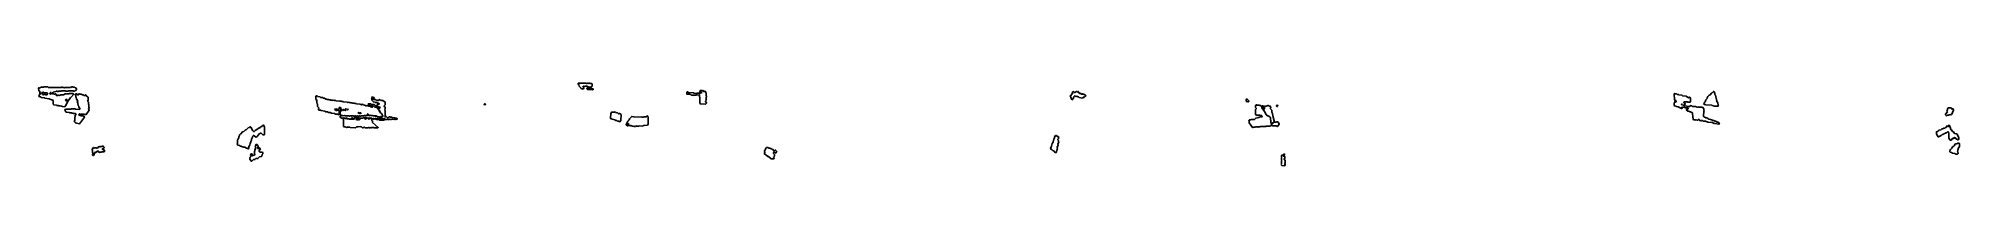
# Model space of a CAD drawing. Header units: millimetres. Extents: x 0 to 8100, y 0 to 349.
import ezdxf

# ---------------------------------------------------------------- set-up
doc = ezdxf.new("R2010")
doc.units = ezdxf.units.MM
doc.layers.add('M', color=7, linetype='Continuous')

msp = doc.modelspace()

# ---------------------------------------------------------------- linework, layer by layer
at = {"layer": 'M'}
for points in [[(93.1, 251.4), (91.9, 252.9), (85.1, 252.9), (84, 254.3), (77.2, 254.3), (76.1, 255.7), (64.8, 257.2), (62, 260.8), (62, 275.1), (59.2, 278.6), (54.7, 278.6), (45.7, 282.9), (26.5, 285.7), (25.4, 287.2), (11.9, 288.6), (9.6, 291.4), (5.1, 291.4), (2.2, 295.1), (7.9, 303.7), (5.6, 308), (7.9, 310.8), (1.1, 317.9), (0, 326.6), (2.9, 330.2), (6.3, 327.4), (9.6, 331.6), (11.9, 331.6), (13, 333.1), (15.3, 331.6), (22, 331.6), (23.2, 333.1), (40.2, 333.1), (42.4, 330.2), (73.9, 330.2), (75, 331.7), (76.2, 330.2), (96.4, 330.2), (97.5, 331.6), (101, 331.6), (102.1, 330.2), (108.9, 330.2), (110, 328.8), (111, 330.2), (132.4, 330.2), (133.6, 331.7), (137, 330.2), (141.5, 333.1), (144.9, 333.1), (146.1, 331.6), (152.8, 331.6), (155.1, 328.8), (157.3, 328.8), (160.2, 325.1), (160.2, 322.2), (156.2, 317.1), (154, 317.1), (152.8, 315.7), (148.2, 315.7), (147.1, 317.1), (131.4, 317.1), (130.2, 315.7), (129.1, 317.1), (126.9, 317.1), (125.8, 315.7), (114.4, 315.7), (113.3, 317.1), (97.6, 317.1), (96.5, 315.7), (85.2, 315.7), (84.1, 314.3), (79.5, 314.3), (78.4, 315.7), (75.1, 315.7), (74, 314.3), (62.7, 311.4), (58.8, 306.5), (61.5, 303.1), (62.6, 304.5), (64.9, 304.5), (67.2, 301.7), (70.5, 304.5), (72.8, 304.5), (75.7, 300.8), (74.6, 299.4), (77.3, 296), (81.8, 298.8), (84.1, 298.8), (87.4, 296), (89.6, 298.8), (93, 298.8), (94.1, 300.2), (105.4, 300.2), (113.3, 304.5), (117.9, 304.5), (120.1, 303.1), (121.2, 304.5), (129.1, 304.5), (130.2, 305.9), (146.1, 305.9), (149, 302.2), (137, 288.6), (135.9, 288.6), (121.9, 270.8), (123, 269.4), (118.5, 262.2), (117.4, 257.9), (111.1, 248.6), (100.9, 250), (99.8, 251.4), (95.3, 251.4), (94.2, 252.8), (93.1, 251.4)], [(2286.1, 329.3), (2286.1, 330.8), (2280.5, 336.5), (2279.1, 342.2), (2274.9, 346.5), (2275.7, 348.8), (2309.1, 348.8), (2310.5, 347.3), (2313.2, 347.3), (2314.5, 348.8), (2317.4, 348.8), (2318.7, 347.4), (2320.1, 348.8), (2324.3, 348.8), (2325.7, 347.3), (2332.7, 347.3), (2334.8, 345.1), (2334.8, 336.5), (2328.5, 332.9), (2320.1, 332.9), (2311.8, 337.1), (2310.4, 335.7), (2309, 337.1), (2303.5, 337.1), (2300.7, 334.2), (2297.9, 337.1), (2294.6, 333.7), (2300.1, 329.4), (2300.1, 327.9), (2296.6, 324.3), (2288.2, 327.2), (2286.1, 329.3)], [(2311, 326.5), (2313.2, 328.8), (2317.4, 328.8), (2318.8, 327.3), (2332.7, 327.3), (2335.4, 324.5), (2336.8, 325.9), (2339, 325.2), (2338.2, 321.4), (2335.4, 322.8), (2334, 321.4), (2315.2, 322.1), (2311, 326.5)], [(31.1, 300.2), (35.5, 300.2), (39.4, 305.1), (36.7, 308.6), (26.6, 308.6), (25.5, 307.1), (19.8, 311.4), (17.6, 311.4), (13.8, 306.5), (16.5, 303.1), (18.7, 303.1), (22.1, 298.8), (25.4, 303.1), (31.1, 300.2)], [(52.4, 303.1), (55.2, 306.5), (52.4, 310), (50.3, 310), (47.6, 306.5), (50.3, 303.1), (52.4, 303.1)], [(153.2, 190.8), (153.2, 205.1), (154.4, 206.6), (154.4, 212.3), (158.8, 218), (156.1, 221.4), (147.1, 221.4), (146, 222.9), (141.5, 222.9), (140.3, 224.3), (131.3, 224.3), (130.2, 225.7), (116.7, 227.2), (111.5, 235.1), (114.4, 238.8), (137, 238.8), (138.1, 240.2), (149.3, 240.2), (150.5, 241.7), (156.2, 238.8), (173, 237.4), (175.7, 240.8), (170.1, 247.9), (170.1, 252.2), (167.9, 255.1), (166.8, 262.2), (165.6, 263.7), (166.7, 266.5), (163.4, 270.8), (165.6, 275.1), (160, 282.2), (158.9, 289.3), (157.7, 290.8), (157.7, 295.1), (154.3, 300.8), (157.2, 304.5), (161.8, 304.5), (166.3, 298.8), (170.8, 304.5), (172, 304.5), (173.1, 303.1), (179.8, 303.1), (185.5, 300.2), (188.9, 300.2), (193.4, 297.3), (195.6, 297.3), (199, 300.2), (204.7, 293.1), (206.9, 293.1), (209.8, 289.4), (209.8, 277.9), (207.5, 273.7), (210.9, 269.4), (210.9, 260.9), (213.2, 258), (213.2, 246.6), (214.3, 245.1), (210.9, 240.8), (214.3, 235.1), (201.3, 217.1), (193.3, 217.1), (192.2, 218.6), (177.6, 218.6), (176.5, 217.1), (173.1, 220), (170.4, 216.5), (173.1, 213.1), (175.3, 214.5), (177.6, 211.6), (187.8, 211.6), (188.9, 210.2), (191.1, 210.2), (194, 205.1), (173.1, 177.1), (160.6, 180), (159.5, 181.4), (156.1, 181.4), (151, 186.5), (153.2, 190.8)], [(116.8, 281.4), (114, 278), (117.9, 273.1), (121.7, 276.5), (117.8, 281.4), (116.8, 281.4)], [(1398.4, 214.3), (1392.9, 212.8), (1389.3, 216.5), (1390.7, 218), (1388.7, 220), (1386.8, 218), (1389.5, 215.1), (1387.4, 212.9), (1380.4, 212.9), (1377.6, 211.4), (1374.8, 212.8), (1370.6, 210), (1369.2, 211.4), (1353.9, 210), (1352.5, 211.4), (1351.2, 210), (1345.6, 210), (1344.2, 211.4), (1342.9, 210), (1337.2, 210), (1334.5, 211.4), (1333.1, 210), (1328.9, 210), (1327.5, 211.4), (1323.4, 211.4), (1320.5, 210), (1319.1, 211.4), (1315, 211.4), (1313.6, 210), (1310.8, 210), (1309.4, 211.4), (1292.7, 211.4), (1291.3, 212.9), (1283, 211.4), (1281.6, 212.9), (1277.4, 212.9), (1272.5, 216.5), (1272.5, 232.3), (1274.6, 234.5), (1278.8, 231.7), (1282.2, 235.1), (1277.4, 238.6), (1274.6, 237.1), (1272.4, 239.4), (1275.2, 243.7), (1271.9, 247.1), (1268.5, 245), (1268.5, 240.8), (1266.4, 238.6), (1260.7, 237.1), (1257.9, 240), (1252.4, 238.6), (1251, 240), (1249.1, 238), (1255.2, 233.1), (1257.9, 233.1), (1262.1, 235.9), (1268.5, 232.3), (1268.5, 217.9), (1266.3, 215.7), (1260.7, 218.6), (1252.4, 218.6), (1248.2, 221.4), (1235.7, 222.9), (1230.1, 225.7), (1223.2, 225.7), (1219, 228.6), (1212, 228.6), (1207.9, 231.4), (1192.5, 232.9), (1189.8, 235.7), (1182.8, 235.7), (1180.7, 237.9), (1180.7, 240.9), (1183.4, 243.7), (1176.5, 250.8), (1176.5, 262.2), (1173.7, 265.1), (1173.7, 275.1), (1175, 276.5), (1169.5, 280.8), (1169.5, 293.7), (1171.7, 295.9), (1174.5, 295.9), (1177.3, 293.1), (1187.1, 291.6), (1189.8, 288.8), (1198.2, 288.8), (1202.4, 285.9), (1206.5, 285.9), (1212.1, 281.6), (1214.9, 281.6), (1216.3, 280.2), (1223.2, 280.2), (1224.6, 278.8), (1230.2, 278.8), (1231.6, 277.3), (1238.5, 277.3), (1239.9, 275.9), (1245.5, 277.4), (1246.9, 275.9), (1253.8, 275.9), (1255.2, 274.5), (1269.1, 273.1), (1270.5, 271.7), (1271.8, 273.1), (1277.5, 273.1), (1278.9, 271.6), (1284.4, 271.6), (1285.8, 270.2), (1301.1, 268.8), (1302.5, 267.4), (1308.1, 268.8), (1309.5, 267.3), (1315, 267.3), (1316.4, 265.9), (1323.4, 265.9), (1324.8, 264.5), (1333.1, 264.5), (1334.5, 263.1), (1337.2, 263.1), (1338.6, 264.5), (1341.5, 261.6), (1355.4, 260.2), (1356.7, 258.8), (1359.5, 260.2), (1363.7, 257.4), (1367.9, 260.2), (1372.1, 255.9), (1376.2, 255.9), (1380.4, 253.1), (1384.6, 254.5), (1386, 253.1), (1388.7, 254.5), (1392.9, 251.6), (1395.6, 253), (1397.6, 255.1), (1390.7, 259.4), (1392.9, 263.1), (1394.3, 261.6), (1399.9, 261.6), (1404, 258.8), (1413.8, 258.8), (1421.6, 253.7), (1417.4, 249.4), (1419.4, 247.3), (1426.3, 245.9), (1436.8, 235.1), (1436.8, 232.3), (1442.3, 223.7), (1449.3, 216.6), (1449.3, 213.7), (1452.1, 210.8), (1449.9, 207.1), (1448.5, 208.5), (1447.2, 207.1), (1444.3, 207.1), (1443, 208.5), (1440.2, 205.7), (1429, 207.2), (1423.5, 211.4), (1409.5, 211.4), (1408.1, 212.9), (1399.8, 212.9), (1398.4, 214.3)], [(1447.1, 198.6), (1445.7, 200), (1443, 200), (1441.6, 198.6), (1438.8, 198.6), (1436, 200), (1434.7, 198.6), (1430.4, 198.6), (1427.7, 200), (1426.3, 198.6), (1423.5, 198.6), (1420.7, 200), (1419.4, 198.6), (1415.1, 198.6), (1413.7, 200), (1411, 200), (1408.2, 197.1), (1402.6, 202.8), (1399.9, 201.4), (1395.6, 201.4), (1394.3, 202.8), (1392.9, 201.4), (1387.3, 201.4), (1385.9, 202.8), (1384.5, 201.4), (1381.7, 204.3), (1379, 202.9), (1372.1, 202.9), (1370.6, 201.4), (1369.2, 202.8), (1367.9, 201.4), (1352.5, 201.4), (1351.1, 202.9), (1347, 202.9), (1344.2, 201.4), (1342.8, 202.9), (1331.7, 202.9), (1326.1, 197.1), (1323.9, 199.4), (1325.3, 200.8), (1323.3, 202.8), (1316.4, 197.1), (1310.8, 197.1), (1309.4, 198.6), (1303.8, 198.6), (1301, 201.4), (1298.3, 201.4), (1296.9, 202.8), (1294.2, 200), (1287.2, 202.9), (1278.8, 201.4), (1272.5, 205), (1272.5, 209.4), (1277.4, 213.1), (1281.7, 213.1), (1283, 211.6), (1291.4, 213.1), (1292.8, 211.6), (1309.5, 211.6), (1310.9, 210.2), (1313.6, 210.2), (1314.9, 211.6), (1319.2, 211.6), (1320.6, 210.2), (1327.5, 211.6), (1328.9, 210.2), (1333.1, 210.2), (1335.9, 211.7), (1337.3, 210.2), (1342.8, 210.2), (1344.2, 211.7), (1345.6, 210.2), (1351.1, 210.2), (1352.5, 211.7), (1354, 210.2), (1359.5, 210.2), (1360.9, 211.7), (1362.3, 210.2), (1363.6, 211.6), (1369.3, 211.6), (1370.6, 210.2), (1374.8, 213.1), (1378.9, 211.6), (1380.3, 213.1), (1387.3, 213.1), (1388.7, 214.5), (1391.5, 214.5), (1394.3, 211.7), (1398.5, 214.5), (1399.9, 213.1), (1408.2, 213.1), (1409.6, 211.6), (1418, 211.6), (1420.7, 208.8), (1426.3, 210.2), (1429.1, 207.3), (1437.4, 207.3), (1438.8, 205.9), (1447.1, 207.3), (1448.5, 208.8), (1449.9, 207.4), (1451.9, 209.4), (1451.9, 212.2), (1449.1, 215), (1447.7, 219.3), (1442.2, 225), (1436.6, 235), (1432.4, 239.4), (1434.6, 243.1), (1438.7, 243.1), (1440.7, 245.1), (1437.4, 248.6), (1430.4, 248.6), (1424, 252.2), (1429.6, 256.6), (1428.2, 259.4), (1430.4, 261.7), (1434.6, 258.8), (1436.6, 262.2), (1434.6, 264.3), (1431.8, 262.8), (1426.2, 267.1), (1420.7, 267.1), (1419.3, 268.6), (1412.3, 270), (1406, 277.9), (1406, 280.8), (1404.6, 282.2), (1407.4, 285.1), (1404.6, 288), (1406.8, 290.2), (1412.4, 290.2), (1416, 285.1), (1413.8, 282.8), (1412.4, 284.2), (1410.4, 282.2), (1412.4, 280.2), (1415.2, 281.7), (1418, 278.8), (1420.7, 278.8), (1422.1, 280.2), (1426.3, 275.9), (1429, 275.9), (1430.4, 277.4), (1433.2, 275.9), (1438.8, 280.2), (1444.4, 274.5), (1447.1, 277.4), (1448.6, 275.9), (1452.7, 275.9), (1461.8, 269.4), (1461.8, 257.9), (1456.3, 252.3), (1461.8, 248), (1461.8, 239.3), (1459.1, 236.5), (1461.8, 233.7), (1461.8, 208), (1463.8, 206), (1466.6, 208.8), (1472.2, 203.1), (1476.3, 204.5), (1479.1, 207.3), (1482, 207.3), (1483.3, 205.9), (1490.3, 205.9), (1491.7, 204.5), (1501.4, 203.1), (1502.8, 201.6), (1508.4, 201.6), (1513.4, 198), (1511.1, 195.7), (1507, 197.1), (1504.2, 194.2), (1501.3, 197.1), (1498.6, 197.1), (1497.2, 195.7), (1491.7, 197.1), (1488.9, 195.7), (1486.1, 197.1), (1484.7, 195.7), (1480.5, 195.7), (1479.1, 197.1), (1477.8, 195.7), (1473.5, 195.7), (1472.2, 197.1), (1470.8, 195.7), (1463.8, 195.7), (1458.3, 200), (1456.9, 198.6), (1449.9, 200), (1447.1, 198.6)], [(1408.1, 247.3), (1411.5, 250.8), (1409.6, 252.8), (1408.2, 251.4), (1406.8, 252.9), (1401.2, 252.9), (1399.8, 254.2), (1397.9, 252.2), (1401.3, 248.8), (1404.1, 248.8), (1405.4, 247.3), (1408.1, 247.3)], [(1880.4, 261.6), (1883.3, 261.6), (1885.4, 259.4), (1883.2, 257.1), (1878.2, 259.4), (1880.4, 261.6)], [(2788.7, 263.6), (2788.7, 289.3), (2787.4, 290.8), (2787.4, 297.9), (2785.4, 300), (2774.6, 298.6), (2773.3, 300), (2772, 298.6), (2763.8, 297.1), (2762.4, 298.6), (2752.9, 298.6), (2750.2, 301.4), (2747.5, 301.4), (2746.2, 302.9), (2742.2, 302.9), (2740.8, 301.4), (2739.4, 302.9), (2736.8, 302.9), (2735.4, 301.4), (2733.3, 303.6), (2733.3, 310.9), (2736.8, 313.1), (2740.9, 310.2), (2762.5, 308.8), (2766.5, 305.9), (2775.9, 305.9), (2777.3, 307.4), (2780, 305.9), (2781.3, 307.3), (2784.1, 307.3), (2788.1, 304.5), (2790.1, 306.6), (2788.7, 313.7), (2790, 315.1), (2788.7, 316.5), (2790.8, 318.8), (2797.6, 318.8), (2800.3, 317.4), (2801.7, 318.8), (2805.7, 313.1), (2809.8, 315.9), (2813.2, 312.3), (2813.2, 309.4), (2814.6, 308), (2814.6, 296.6), (2817.3, 293.7), (2817.3, 290.8), (2814.6, 287.9), (2814.6, 283.7), (2816, 282.3), (2813.3, 276.6), (2814.6, 275.1), (2811.9, 272.2), (2817.3, 266.6), (2817.3, 265.1), (2812.5, 260), (2790.8, 261.4), (2788.7, 263.6)], [(2796.8, 309.4), (2793.5, 312.8), (2791.7, 310.8), (2794.9, 307.4), (2796.8, 309.4)], [(4352.3, 285.1), (4353.5, 288), (4350, 293.7), (4360.4, 305.1), (4358.1, 309.4), (4363.4, 314.5), (4369.1, 308.8), (4372.5, 313.1), (4374.8, 313.1), (4376, 314.5), (4378.4, 314.5), (4381.8, 311.7), (4384.1, 314.5), (4387.1, 310.8), (4385.9, 309.4), (4388.7, 305.9), (4392.1, 305.9), (4393.3, 307.4), (4396.8, 303.1), (4401.3, 303.1), (4402.5, 304.5), (4403.7, 303.1), (4408.3, 303.1), (4410.6, 300.2), (4412.9, 300.2), (4415.9, 296.5), (4412.9, 292.9), (4410.6, 292.9), (4406, 287.1), (4403.7, 288.6), (4400.2, 285.7), (4387.5, 288.6), (4385.2, 291.4), (4382.9, 291.4), (4381.7, 292.9), (4376, 292.9), (4374.9, 294.3), (4372.6, 292.8), (4369.2, 295.7), (4365.2, 290.8), (4362.9, 283.6), (4358.8, 278.5), (4352.3, 285.1)], [(5092.1, 273.6), (5092.1, 279.4), (5095.2, 283.1), (5104.2, 273.7), (5101.1, 269.9), (5098.7, 272.8), (5096.4, 270), (5092.1, 273.6)], [(5104, 180.8), (5104, 187.9), (5102.8, 190.8), (5105.9, 194.5), (5111.8, 194.5), (5113, 195.9), (5127.3, 195.9), (5132.1, 201.6), (5140.4, 203.1), (5141.6, 204.5), (5146.4, 204.5), (5147.6, 205.9), (5150, 205.9), (5152.4, 208.8), (5154.8, 206), (5156, 207.4), (5157.1, 206), (5160, 209.4), (5157.1, 212.8), (5156, 211.4), (5154.7, 212.8), (5152.4, 211.4), (5150, 214.3), (5138.1, 214.3), (5135.7, 212.8), (5131.4, 217.9), (5131.4, 238), (5135, 242.2), (5131.4, 246.5), (5131.4, 253.7), (5134.5, 257.3), (5136.9, 257.3), (5138.1, 255.9), (5147.7, 255.9), (5148.9, 254.5), (5153.6, 254.5), (5159.1, 246.5), (5157.9, 245.1), (5169.8, 229.4), (5173.3, 220.9), (5181, 211.6), (5184.6, 211.6), (5191.8, 207.3), (5194.8, 203.7), (5196, 182.3), (5200.1, 176), (5204.8, 181.6), (5209.6, 184.5), (5219.1, 184.5), (5220.3, 185.9), (5225.1, 185.9), (5231.7, 176.6), (5231.7, 175.1), (5223.9, 165.7), (5219.1, 168.6), (5203.6, 168.6), (5198.9, 172.8), (5194.1, 167.1), (5188.1, 167.1), (5186.9, 168.5), (5185.8, 167.1), (5176.3, 167.1), (5175, 165.7), (5172.7, 167.1), (5171.5, 165.7), (5160.7, 165.7), (5159.5, 167.1), (5158.4, 165.7), (5151.2, 165.7), (5150, 164.3), (5142.9, 164.3), (5141.7, 162.8), (5139.2, 164.3), (5131, 164.3), (5129.8, 162.9), (5122.6, 162.9), (5121.4, 161.4), (5118.4, 162.2), (5104, 180.8)], [(5195.8, 182.2), (5194.6, 203.6), (5191.6, 207.2), (5184.5, 211.4), (5180.9, 211.4), (5173.1, 220.8), (5172, 225.1), (5164.8, 236.5), (5169.6, 242.3), (5169.6, 243.6), (5166.7, 247.1), (5163.1, 244.3), (5159.5, 247.2), (5156.4, 250.8), (5159.5, 254.5), (5160.8, 253.1), (5163.2, 253.1), (5166.7, 248.8), (5170.2, 253.1), (5173.9, 250.2), (5183.3, 254.5), (5185.8, 254.5), (5188.2, 251.6), (5190.5, 251.6), (5191.7, 253.1), (5194.8, 249.4), (5196, 245.1), (5193.6, 242.2), (5199.6, 235.1), (5200.8, 226.6), (5203.1, 220.8), (5203.1, 216.6), (5204.3, 215.1), (5204.3, 210.9), (5205.5, 209.4), (5205.5, 205.1), (5210.3, 189.4), (5210.3, 186.5), (5206.1, 181.5), (5200, 177.1), (5195.8, 182.2)], [(5222.7, 257.4), (5225.8, 253.7), (5222.7, 250), (5218.4, 253.7), (5222.7, 257.4)], [(7064.7, 178.6), (7056.4, 182.9), (7038.6, 184.3), (7029, 188.6), (7018, 188.6), (7015.3, 191.4), (7014, 190), (7011.2, 191.4), (7008.4, 190), (7007.1, 191.4), (7004.3, 190), (7002.1, 192.2), (7003.5, 193.7), (7001.6, 195.7), (6998.9, 195.7), (6994.7, 191.4), (6992, 194.3), (6986.5, 192.8), (6985.1, 194.3), (6978.2, 194.3), (6976.1, 196.5), (6976.1, 202.2), (6974.8, 203.6), (6973.4, 223.6), (6965.9, 228.6), (6961.8, 228.6), (6957.7, 231.4), (6953.6, 231.4), (6947.3, 236.5), (6950.8, 240.2), (6953.6, 238.8), (6955.5, 240.8), (6953.6, 244.3), (6942.6, 244.3), (6941.2, 245.7), (6931.6, 247.2), (6930.3, 248.5), (6928.4, 246.5), (6931.1, 243.7), (6927.6, 241.4), (6913.8, 248.6), (6905.6, 250), (6902.9, 252.8), (6900.1, 251.4), (6896.6, 255.1), (6896.6, 266.6), (6900.1, 270.2), (6902.9, 268.8), (6904.8, 270.8), (6903.5, 272.2), (6903.5, 275.1), (6898, 279.3), (6896.6, 303.7), (6898.8, 306), (6900.2, 304.5), (6905.7, 304.5), (6908.4, 301.6), (6915.3, 301.6), (6916.6, 300.2), (6929, 298.8), (6931.7, 295.9), (6946.8, 294.5), (6956.4, 287.4), (6961.9, 290.2), (6965.4, 286.6), (6965.4, 270.8), (6963.3, 268.6), (6953.6, 268.6), (6952.2, 270), (6941.2, 270), (6939.9, 271.4), (6936.6, 266.5), (6939.9, 263.1), (6941.3, 264.5), (6943.5, 262.2), (6935.2, 255.1), (6937.2, 253.1), (6949.5, 251.6), (6950.9, 250.2), (6960.4, 250.2), (6966, 254.5), (6967.4, 253.1), (6971.5, 253.1), (6974.2, 250.2), (6986.5, 250.2), (6993.4, 247.4), (6998.9, 248.8), (7000.3, 247.3), (7015.4, 247.3), (7021.6, 240.9), (7021.6, 236.5), (7020.2, 235.1), (7023, 232.3), (7021.6, 229.4), (7020.2, 210.8), (7018.9, 209.4), (7022.2, 205.9), (7026.3, 205.9), (7030.4, 203.1), (7034.5, 203.1), (7042.8, 197.3), (7049.6, 195.9), (7051, 194.5), (7055.1, 194.5), (7059.2, 191.6), (7063.3, 191.6), (7067.4, 188.8), (7071.6, 188.8), (7077, 184.5), (7079.8, 184.5), (7087.4, 179.4), (7085.3, 175.7), (7068.7, 178.6), (7067.4, 180), (7064.7, 178.6)], [(6899.4, 275.1), (6901.5, 277.4), (6905.1, 270.8), (6902.9, 268.5), (6899.4, 272.2), (6899.4, 275.1)], [(6930.9, 259.4), (6928.9, 261.4), (6927, 259.4), (6928.9, 257.4), (6930.9, 259.4)], [(7055, 255.7), (7030.3, 257.1), (7029, 258.6), (7023.5, 258.6), (7021.4, 260.8), (7022.8, 266.6), (7026.9, 270.9), (7029.6, 278), (7035.1, 283.7), (7035.1, 286.6), (7037.8, 292.3), (7044, 298.8), (7048.2, 300.2), (7053.6, 307.3), (7055, 307.3), (7061.9, 314.5), (7065.4, 312.3), (7068.2, 305.1), (7068.2, 300.9), (7070.9, 298), (7073.7, 283.7), (7075, 282.3), (7075, 278), (7076.5, 276.5), (7075.1, 275.1), (7080.5, 266.6), (7081.9, 256.6), (7083.3, 255.1), (7081.2, 251.4), (7066.7, 252.1), (7056.4, 254.3), (7055, 255.7)], [(8042.6, 212.2), (8040.7, 215.1), (8040.7, 218), (8048.3, 228), (8046.4, 230.8), (8049.2, 236.5), (8048.3, 239.4), (8050.7, 243), (8052.6, 244.5), (8064.1, 244.5), (8067.8, 238.8), (8070.7, 241.7), (8074.1, 236.6), (8074.1, 233.6), (8069.3, 226.5), (8069.3, 223.6), (8065.1, 217.2), (8063.1, 215.7), (8061.2, 217.1), (8060.3, 215.7), (8055.6, 215.7), (8054.6, 214.3), (8049.9, 214.3), (8048, 211.4), (8042.6, 212.2)], [(876.8, 74.3), (870.5, 78.6), (864.1, 78.6), (862.8, 80), (859, 80), (855.2, 82.9), (851.4, 82.9), (847.6, 85.7), (841.2, 87.2), (838, 90.8), (839.3, 93.7), (839.3, 108), (841.8, 113.7), (845.6, 118), (845.6, 122.3), (848.2, 128), (848.2, 130.9), (851.4, 134.5), (853.9, 134.5), (860.3, 143), (865.4, 144.5), (874.3, 153.1), (875.6, 151.7), (884.4, 160.2), (889.5, 161.6), (892, 164.5), (894.7, 164.5), (896.6, 162.3), (903, 149.4), (907.4, 144.5), (909.8, 144.5), (913.6, 148.7), (917.4, 151.6), (920, 151.6), (927.6, 158.8), (931.4, 158.8), (935.2, 163), (941.5, 165.9), (945.3, 170.2), (949.3, 171.7), (952.5, 165.1), (952.5, 138), (953.8, 136.6), (953.8, 132.2), (951.8, 130), (946.6, 130), (939, 137.1), (936.5, 137.1), (932.7, 134.3), (930.2, 134.3), (922.6, 124.3), (918.7, 121.4), (906.1, 128.5), (903, 123.6), (903, 120.8), (900.4, 115), (897.9, 112.2), (897.9, 107.9), (895.4, 102.2), (895.4, 99.4), (892.8, 95.1), (891.5, 86.5), (887.7, 80.8), (886.5, 73.6), (884.5, 71.4), (880.6, 74.3), (876.8, 74.3)], [(1286.4, 195.1), (1283.6, 197.9), (1283.6, 200.9), (1287.2, 203.1), (1292.8, 200.2), (1298.3, 200.2), (1299.7, 198.8), (1309.5, 198.8), (1310.9, 197.3), (1328.9, 197.3), (1330.3, 196), (1332.2, 198), (1329.5, 200.8), (1331.6, 203.1), (1342.8, 203.1), (1345.6, 201.7), (1346.9, 203.1), (1351.2, 203.1), (1353.4, 200.8), (1349.8, 197.1), (1345.6, 200), (1341.5, 198.6), (1339.5, 196.5), (1341.5, 194.5), (1348.4, 194.5), (1351.2, 195.9), (1353.9, 194.5), (1355.9, 196.5), (1353.1, 199.4), (1355.3, 201.7), (1356.7, 200.2), (1358.1, 201.6), (1367.8, 201.6), (1369.2, 203.1), (1370.6, 201.7), (1372, 203.1), (1377.6, 203.1), (1379.8, 200.8), (1377, 198), (1379, 196), (1380.9, 198), (1379.5, 199.4), (1380.3, 200.2), (1386, 203.1), (1391.5, 197.4), (1395.6, 198.8), (1398.5, 201.7), (1401.3, 198.8), (1405.4, 200.2), (1407.6, 198), (1406.2, 196.5), (1406.2, 190.9), (1409, 188), (1409, 182.3), (1432.7, 162.3), (1430.5, 160), (1424.8, 160), (1423.5, 161.4), (1420.7, 160), (1415.1, 160), (1413.7, 161.4), (1406.8, 161.4), (1405.4, 160), (1404, 161.4), (1401.3, 161.4), (1399.9, 160), (1395.6, 160), (1394.2, 161.4), (1391.5, 161.4), (1390.1, 160), (1384.5, 160), (1383.2, 161.4), (1381.8, 160), (1377.5, 160), (1373.4, 164.2), (1369.3, 160), (1366.4, 160), (1362.2, 164.3), (1359.5, 164.3), (1358.1, 165.7), (1348.3, 164.3), (1347, 165.7), (1345.6, 164.3), (1341.5, 164.3), (1337.3, 160), (1314.9, 161.4), (1313.6, 162.9), (1305.2, 162.9), (1303.9, 164.3), (1299.7, 161.4), (1292.7, 164.3), (1288.5, 164.3), (1286.4, 166.5), (1286.4, 195.1)], [(1288.6, 233.1), (1290.5, 235.1), (1287.2, 238.5), (1285.2, 236.5), (1288.6, 233.1)], [(1297.5, 239.4), (1295.5, 241.4), (1293.6, 239.4), (1295, 238), (1292.2, 235.1), (1294.1, 233.1), (1296.1, 235.1), (1294.7, 236.5), (1297.5, 239.4)], [(1303.9, 240), (1301.9, 238), (1303.9, 236), (1305.8, 238), (1303.9, 240)], [(1355.3, 222.8), (1353.9, 224.2), (1352.5, 222.8), (1349.8, 225.7), (1347.8, 223.7), (1349.8, 221.7), (1351.2, 223.1), (1354, 220.2), (1356.7, 221.7), (1358.1, 220.2), (1360.1, 222.2), (1358.1, 224.3), (1355.3, 222.8)], [(1413.8, 195.7), (1410.1, 197.9), (1412.3, 200.2), (1416, 198), (1413.8, 195.7)], [(1424.3, 198), (1422.1, 195.7), (1419.9, 198), (1422.1, 200.2), (1424.3, 198)], [(1445.8, 200.2), (1448.5, 198.8), (1449.9, 200.2), (1452.7, 200.2), (1454.1, 198.8), (1456.8, 198.8), (1458.3, 200.2), (1461.9, 196.5), (1456.9, 192.9), (1437.4, 192.9), (1434.6, 195.7), (1427.6, 194.3), (1425.5, 198), (1427.6, 200.2), (1434.6, 197.4), (1437.4, 200.2), (1438.8, 198.8), (1445.8, 200.2)], [(2442, 188.6), (2438, 191.4), (2433.9, 191.4), (2429.9, 194.3), (2419, 197.2), (2417.7, 198.6), (2413.6, 198.6), (2411.5, 200.8), (2412.9, 220.9), (2417.7, 227.4), (2419.1, 225.9), (2428.5, 225.9), (2431.3, 227.4), (2435.3, 223.1), (2440.7, 224.5), (2446.1, 218.8), (2447.4, 220.2), (2450.2, 220.2), (2456.4, 216.6), (2455, 190.8), (2451.6, 185.7), (2446.1, 188.6), (2442, 188.6)], [(2507, 167.1), (2502.9, 167.1), (2500.2, 170), (2497.5, 168.6), (2496.1, 170), (2486.7, 170), (2484, 168.6), (2477.8, 173.6), (2484.6, 188), (2491.3, 193.7), (2492.7, 198), (2501.5, 208.8), (2509.7, 207.3), (2511.1, 205.9), (2542.1, 207.3), (2543.5, 205.9), (2551.5, 205.9), (2552.9, 207.3), (2562.3, 207.3), (2567.8, 211.7), (2569.9, 209.4), (2569.9, 206.6), (2571.3, 205.1), (2571.3, 175.1), (2567.8, 171.4), (2554.2, 170), (2552.9, 171.4), (2550.3, 168.6), (2547.6, 168.6), (2546.2, 167.1), (2532.7, 168.6), (2531.3, 167.1), (2527.2, 167.1), (2525.9, 168.5), (2524.6, 167.1), (2521.8, 167.1), (2519.1, 168.6), (2516.5, 165.7), (2510.3, 166.4), (2508.3, 168.5), (2507, 167.1)], [(2488, 178.5), (2484.8, 176.5), (2486.7, 174.5), (2489.9, 176.6), (2488, 178.5)], [(8060.6, 107.9), (8054.9, 116.5), (8054.9, 137.9), (8051.6, 142.9), (8048.9, 142.9), (8045.1, 138.6), (8043.1, 138.6), (8042.2, 139.9), (8040.4, 137.2), (8032.8, 134.3), (8029.9, 131.4), (8026.1, 131.4), (8022.4, 127.2), (8016.7, 125.7), (8013.8, 122.8), (8012.8, 124.2), (8011.9, 122.9), (8009, 122.9), (8001.8, 133.6), (8001.8, 143.8), (8006.1, 144.5), (8009, 147.3), (8010.9, 147.3), (8012.8, 150.2), (8021.3, 151.6), (8025.1, 155.9), (8029.8, 155.9), (8032.7, 158.8), (8037.4, 158.8), (8038.4, 160.2), (8040.3, 160.2), (8047, 168.8), (8049.8, 165.9), (8051.6, 165.9), (8055.5, 171.7), (8058, 168), (8058, 165.1), (8060.8, 160.8), (8060.8, 156.6), (8064.1, 151.6), (8065, 151.6), (8069.8, 144.5), (8073.6, 143), (8078.3, 135.9), (8087.8, 134.5), (8094, 125.1), (8094.9, 120.9), (8096.9, 118), (8096.9, 113.6), (8094.4, 110), (8092.5, 110), (8088.7, 112.9), (8085.8, 112.9), (8082, 118.6), (8078.3, 120), (8075.5, 115.7), (8072.5, 115.7), (8071.6, 117.1), (8062.2, 107.1), (8060.6, 107.9)], [(227.6, 65.1), (226.4, 66.5), (227.6, 68), (226.4, 69.4), (232.8, 77.4), (235.1, 74.5), (237.3, 75.9), (244.1, 75.9), (245.2, 74.5), (248.5, 74.5), (253, 80.2), (257.5, 80.2), (258.7, 81.7), (259.9, 80.2), (262, 80.2), (263.1, 81.6), (267.7, 81.6), (268.8, 83.1), (273.4, 83.1), (277.4, 78), (274.5, 72.8), (272.2, 74.3), (269.5, 70.8), (272.2, 67.4), (274.5, 68.8), (279.7, 62.2), (276.8, 58.6), (266.6, 58.6), (265.5, 57.1), (258.7, 57.1), (256.4, 55.7), (250.8, 62.8), (249.7, 61.4), (247.5, 61.4), (242.9, 55.7), (240.7, 58.5), (234.6, 50.8), (235.7, 47.9), (231.7, 42.8), (229.9, 43.6), (227.6, 48), (231, 52.2), (227.6, 56.5), (227.6, 65.1)], [(895.2, 20.8), (895.2, 23.6), (890, 27.9), (892.6, 30.8), (891.3, 35.1), (896.4, 40.8), (893.9, 45.1), (898.4, 51.7), (901.7, 48), (901.7, 43.7), (903.5, 41.7), (907.3, 44.5), (909.8, 44.5), (911.7, 46.6), (911.7, 49.4), (910.4, 50.8), (910.4, 60.9), (911.7, 62.3), (911.7, 66.6), (915.4, 70.8), (914.2, 73.7), (916.7, 76.5), (914.2, 79.4), (916.7, 85.1), (915.4, 88), (917.4, 90.2), (921.3, 90.2), (925.8, 82.3), (925.8, 77.9), (923.3, 73.7), (925.1, 71.7), (930.2, 75.9), (936, 70.8), (930.9, 65.1), (930.9, 60.9), (934, 57.3), (944.2, 57.3), (946.1, 55.1), (946.1, 50.8), (943.6, 47.9), (942.3, 40.8), (940.4, 38.6), (931.5, 37.2), (925.1, 30), (920, 30), (917.5, 31.4), (912.4, 25.7), (906.1, 25.7), (899.7, 20), (896.5, 19.3), (895.2, 20.8)], [(4287.4, 57.1), (4285.1, 57.1), (4280.5, 62.9), (4278.2, 62.9), (4272.4, 68.6), (4270.1, 68.6), (4267.2, 72.2), (4269.5, 79.4), (4271.8, 82.3), (4274.1, 93.7), (4277.6, 99.4), (4278.7, 105.1), (4281, 108), (4281, 112.3), (4283.3, 118), (4283.3, 120.9), (4288.5, 127.3), (4292.1, 127.3), (4295.5, 123.1), (4299, 123.1), (4302, 119.4), (4300.8, 117.9), (4300.8, 115.1), (4298.5, 112.2), (4298.5, 109.4), (4300.8, 106.6), (4300.8, 100.8), (4301.9, 98), (4298.5, 92.2), (4299.6, 85.1), (4295, 79.4), (4296.2, 76.5), (4295, 73.7), (4296.2, 70.8), (4293.9, 66.5), (4292.7, 57.9), (4289.7, 54.2), (4287.4, 57.1)], [(8083.9, 48.6), (8080.1, 51.4), (8069.7, 52.9), (8065.9, 55.7), (8060.2, 57.2), (8057.7, 60.8), (8059.6, 63.7), (8058.7, 65.1), (8061.1, 68.7), (8066.8, 74.5), (8071.6, 81.6), (8073.5, 81.6), (8076.3, 84.5), (8081, 91.6), (8082.9, 91.6), (8083.9, 93.1), (8088.7, 93.1), (8092.5, 95.9), (8097.3, 95.9), (8099.7, 92.3), (8099.7, 80.8), (8094, 72.2), (8094, 69.4), (8092.1, 66.5), (8091.2, 60.8), (8092.1, 59.4), (8093.1, 52.2), (8090.6, 48.6), (8083.9, 48.6)], [(3089.1, 29.3), (3077.5, 38.6), (3075.1, 38.6), (3059.8, 52.2), (3062.2, 56.5), (3061, 63.7), (3064.7, 68), (3064.7, 70.9), (3070.2, 77.3), (3075.2, 77.3), (3080, 74.5), (3084.9, 74.5), (3086.2, 73.1), (3088.6, 73.1), (3091, 70.2), (3094.7, 70.2), (3102, 61.7), (3105.6, 65.9), (3108.1, 65.9), (3112.5, 60.8), (3106.9, 52.8), (3102, 58.5), (3099, 55.1), (3099, 52.3), (3102.7, 48), (3102.7, 40.8), (3099.1, 36.5), (3102.7, 32.2), (3099.6, 28.6), (3089.1, 29.3)], [(5241, 5.1), (5239.9, 6.5), (5241.1, 8), (5241.1, 22.3), (5242.2, 23.7), (5241.1, 25.1), (5241.1, 32.3), (5242.2, 33.7), (5241.1, 35.1), (5241.1, 42.3), (5244.2, 46), (5248.9, 40.3), (5251.3, 43.1), (5255.6, 38), (5255.6, 32.2), (5252, 28), (5256.8, 22.3), (5256.8, 15.1), (5255.6, 13.7), (5256.8, 10.8), (5254.4, 7.9), (5256.8, 3.7), (5253.7, 0), (5242.3, 0.7), (5239.9, 3.7), (5241, 5.1)], [(5255.6, 46.5), (5252.5, 42.8), (5249.4, 46.5), (5252.5, 50.3), (5255.6, 46.5)]]:
    msp.add_lwpolyline(points, close=True, dxfattribs=at)

doc.saveas('drawing.dxf')
